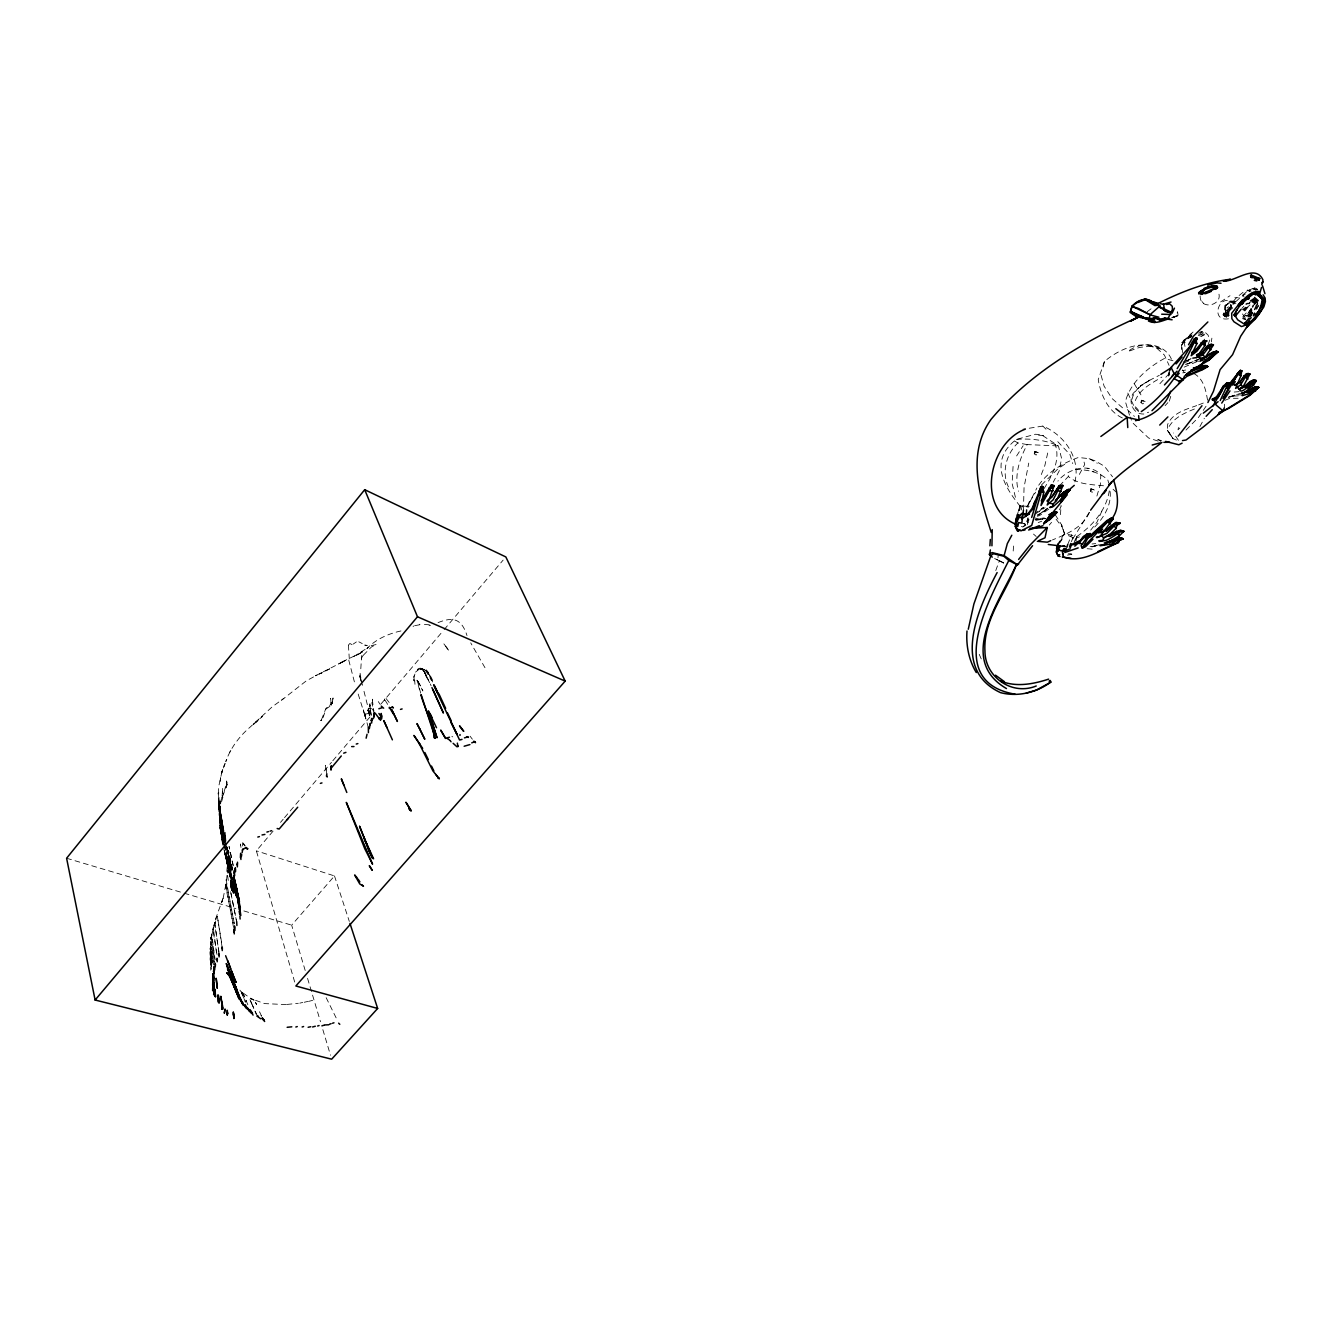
<?xml version="1.0" encoding="UTF-8"?>
<svg xmlns="http://www.w3.org/2000/svg" width="1332" height="1332" viewBox="0 0 1332 1332"><rect width="100%" height="100%" fill="white"/><g stroke="black" fill="none" stroke-linecap="round" stroke-linejoin="round"><path stroke-width="0.75" stroke-dasharray="5 3.75" d="M226.656 785.73L227.023 784.065L226.19 788.477L226.756 780.236L226.69 785.847L221.978 798.018L222.627 787.911L222.844 797.435L220.712 804.711L220.613 801.381L219.614 815.6L218.981 801.481L220.03 817.082L218.415 787.811L222.028 771.478L226.773 759.39L225.791 761.588C230.419 748.301 239.161 736.496 249.817 727.389L272.144 706.876L283.882 698.334M220.296 821.644L220.846 826.639L218.198 792.89L220.829 828.754L218.798 806.709L220.529 818.83M226.407 786.38L226.84 781.967L223.926 792.374M1178.104 315.368L1177.571 311.755L1176.606 314.652L1177.788 315.817L1169.696 318.581M226.823 784.814L226.84 782.034M370.812 713.369L369.93 703.562M220.812 825.79L220.862 824.458L220.729 826.972L220.862 822.96M1224.491 407.625L1224.541 404.229M1168.93 375.324L1168.98 372.46M332.417 703.579L332.5 701.148L331.951 704.911L326.024 708.974L322.411 719.447M221.495 819.38L219.63 803.812L223.526 793.722M413.936 679.253L413.886 680.769L414.135 677.655M348.435 645.204L349.3 658.94M1198.983 332.534L1203.296 335.514L1204.411 334.132L1202.53 332.001L1199.949 332.034M1167.365 430.219L1171.727 436.696L1167.365 430.219L1167.681 424.325C1172.759 412.837 1185.88 409.49 1196.685 405.594M1060.488 514.685L1061.055 505.544M372.61 699.433L372.527 700.898L372.677 699.2M363.07 655.477L361.488 658.075L360.639 671.361M1169.213 375.224L1169.446 372.327M361.405 658.957L361.688 655.544M1250.948 316.084L1250.232 313.703L1252.396 311.771M1013.186 551.015L1013.852 542.807M1074.857 481.884C1080.968 458.125 1064.201 434.865 1042.839 426.074L1022.926 429.22M1250.149 316.25L1252.013 314.768L1250.199 313.436L1251.397 309.124M1003.729 562.837L997.768 559.84L998.267 554.661M372.361 699.716L373.826 711.721M332.484 701.564L333.083 697.951L331.335 703.845L329.57 705.477M1027.888 519.463L1027.322 524.358L1029.02 519.563M368.964 708.441L367.632 710.922L368.748 707.808L369.547 717.382L368.365 707.059M1027.521 521.378L1027.938 518.081M1013.069 466.45L1012.104 483.399L1015.567 497.902M1211.354 341.825L1211.887 338.161M1168.53 376.124L1169.596 368.897M222.527 843.939L219.797 825.174L223.426 847.102M211.372 966.682L210.889 958.324L210.722 970.179M1226.189 315.318L1228.737 316.417L1225.507 312.903L1225.407 306.027L1230.552 302.131L1235.563 301.665L1232.966 301.715L1234.564 302.814L1230.252 302.564M1016.849 516.283L1020.046 505.81L1028.52 507.142M360.106 673.293L361.521 682.2L359.424 674.525L362.171 684.482M371.162 715.384L369.763 704.711L370.429 711.271M348.751 660.089L354.828 683.566M1029.27 506.293L1020.012 506.01C1002.879 485.198 989.343 459.856 1016.399 439.393L1035.347 434.249L1041.274 434.682L1058.407 445.92L1061.571 458.341L1059.173 470.962L1053.246 482.201M1140.958 402.63L1141.391 400.249L1145.137 401.515L1142.789 403.979L1140.958 402.63L1143.306 400.166M1227.904 303.446L1225.69 305.977L1225.507 312.903M1229.186 315.051L1225.706 312.154L1225.49 305.777L1230.552 301.631L1236.263 301.199L1230.185 301.032L1224.841 305.511L1224.008 313.603L1225.54 315.934M1225.04 316.816L1223.076 314.768L1223.975 312.97L1226.439 310.339L1228.82 312.287L1225.04 316.816L1224.491 313.703L1228.087 311.355L1230.135 307.858L1232.616 307.309L1233.565 304.911M1250.182 314.119L1249.965 315.767L1248.733 315.418C1245.503 317.416 1252.929 311.438 1250.681 316.383M1090.392 491.142L1090.858 488.761L1094.355 490.043L1092.173 492.324L1090.392 491.142L1092.573 488.861M1023.442 510.089L1024.058 487.212L1028.754 463.086M1021.278 510.023L1022.277 505.494M1103.179 366.983L1104.411 361.471C1120.229 348.235 1142.873 338.811 1162.586 349.7L1146.636 344.672L1157.142 348.534L1164.401 355.061L1169.08 365.368M1047.701 453.013L1044.821 465.617L1040.076 477.738M1034.265 453.829L1034.814 451.431L1038.394 452.713L1036.163 455.078L1034.265 453.829L1036.496 451.448M1193.056 332.034L1181.634 342.474L1181.717 350.849M1225.74 316.317L1226.456 317.083L1229.02 313.636L1228.387 312.77L1226.556 311.888L1225.14 313.47L1224.091 315.368L1225.623 316.8L1228.387 312.77L1225.74 316.317L1224.091 315.368M1019.579 510.722L1020.762 505.927M1018.847 510.639L1020.046 505.81M1252.813 288.961L1257.425 289.66L1256.359 288.295L1254.677 288.028L1256.675 292.241M1020.012 506.01L1017.348 514.518M1250.232 313.703L1249.183 316.217M1109.273 490.859C1106.243 510.406 1092.59 525.607 1076.872 536.53L1075.507 540.093M1172.976 360.756L1164.501 358.408C1147.601 367.615 1130.385 382.367 1125.39 401.648L1129.503 415.168M1191.94 336.696L1185.014 339.926L1181.85 345.221L1185.014 339.926L1192.007 334.765M1096.902 496.037L1100.349 484.415L1100.848 474.692C1089.093 462.154 1067.215 469.08 1057.908 481.118M1169.313 401.115L1171.028 395.454M242.707 842.657L242.374 846.036M1104.411 361.471L1098.234 379.62C1100.682 394.755 1108.174 411.721 1122.876 418.181M1132 399.267C1134.781 386.23 1148.717 380.902 1159.306 375.324M995.77 570.546L999.3 560.822L993.672 558.225L997.768 559.84M1076.006 541.125L1076.872 536.53L1064.418 533.533L1058.141 543.539M1067.731 544.488L1071.744 534.565M1208.041 344.655L1210.039 339.46L1207.908 334.898L1204.211 331.518L1201.231 331.352M1074.241 542.174L1075.707 538.378L1077.355 537.512M1071.411 541.641L1072.976 537.612L1075.707 538.378L1079.403 536.829M1254.744 287.762L1254.095 289.743M1027.521 505.877L1030.685 498.351M1059.556 509.756L1061.138 506.127M1252.663 313.753L1250.648 312.67L1251.464 310.789M1101.83 511.172L1097.019 522.111L1090.708 530.119M1072.759 538.944L1090.042 511.055M1055.327 514.901L1061.554 524.758L1064.601 533.999L1058.391 544.455M369.563 706.11L370.046 705.128M1027.921 505.744L1036.862 488.028M1016.399 439.393C1030.552 438.278 1045.454 439.91 1058.407 445.92L1027.222 444.588C1019.646 458.558 1014.018 475.441 1018.414 491.275M1251.214 313.703L1250.132 312.271L1251.031 310.473M1199.916 426.59L1204.361 418.265M1135.314 400.616C1139.876 388.911 1151.814 383.266 1161.887 377.056M1029.952 501.481L1035.613 492.191M1241.857 308.425L1243.922 306.144M371.528 708.291L373.876 711.122L371.778 702.613L372.71 702.513M229.72 752.247L230.819 750.332M1250.898 308.491L1248.933 312.271L1242.356 318.431M1251.997 310.306L1250.165 312.953C1253.395 315.368 1249.566 313.603 1251.797 312.237M1044.038 488.644C1052.18 475.541 1060.688 460.04 1055.177 444.289M1182.6 352.547L1181.684 345.121L1185.014 339.494L1192.123 336.163M1253.762 288.894L1254.178 288.045M1252.263 313.137L1249.832 316.616M1016.616 455.944L1023.126 445.754M1224.441 316.367L1229.419 310.339L1230.085 307.659M368.614 708.258L368.764 713.619L368.714 708.191M348.584 644.954L349.85 643.473L352.064 644.638M1089.36 512.57C1082.55 527.705 1066.799 534.015 1052.463 539.926M1251.531 314.335L1252.213 312.72M1224.408 316.167L1227.238 312.221M1079.353 474.408L1084.698 464.502L1083.832 461.238M1206.043 406.243L1198.75 417.099L1184.797 431.302M1059.34 543.456L1063.202 537.728M1249.549 316.566L1250.631 314.951L1249.899 314.036L1246.885 315.651M1251.614 308.758L1245.603 315.801M321.462 719.746L325.957 708.341L329.154 705.91M1169.146 426.456C1174.774 417.116 1185.247 412.803 1194.887 408.807M1236.196 301.315C1241.973 296.07 1247.784 288.628 1255.976 287.978L1256.975 288.461M1027.222 444.588L1017.864 442.94C1005.444 454.761 1000.732 474.725 1010.022 489.81M1248.384 303.813L1249.449 302.447M1251.897 309.041L1246.269 316.167M1181.634 342.474L1183.948 341.558L1191.824 333.083M1247.967 307.109L1242.506 313.986L1245.087 317.632M1247.718 313.736L1251.63 309.074M1169.18 373.593L1157.575 386.23M1038.71 485.214C1048.251 471.461 1062.953 463.12 1078.354 457.492L1089.143 458.641L1095.254 460.905L1104.478 466.283L1112.536 476.806M1246.269 312.92L1240.492 319.114M1248.633 303.729L1249.732 302.414M1042.29 507.925L1039.276 511.538L1043.655 507.459L1035.797 512.57M1230.352 309.923L1228.82 311.755L1227.505 310.806L1231.284 307.709M1049.283 525.041L1051.564 522.344M294.688 982.034L256.36 850.832L275.125 828.704M280.503 822.393L283.183 819.23M284.515 817.648L331.468 762.337M332.8 760.772L371.695 714.934M381.085 703.879L442.79 631.202M444.122 629.62L503.146 560.089M1231.001 309.64L1230.818 304.262L1236.579 297.569L1242.906 292.424L1249.799 289.893M1243.905 310.223L1246.236 307.525M321.295 719.963L320.579 720.579L321.695 720.362M305.195 970.495L291.658 925.157L334.499 875.94L256.36 850.832M1094.721 526.989C1104.261 517.299 1112.603 503.23 1109.739 489.244M1226.988 307.925L1228.62 306.776M1165.084 405.677L1167.898 402.63M1041.474 484.948L1057.908 468.897L1067.731 462.204M1249.399 316L1251.064 314.851M1226.439 310.339L1233.116 304.212M1023.259 526.673L1025.474 524.325L1023.575 523.126M1246.436 308.025L1250.032 304.911M1059.473 485.814L1068.331 476.506L1068.164 471.911M1248.933 303.896L1250.298 302.481M1246.402 315.917L1250.199 313.436M1229.453 310.556L1228.271 311.771L1227.505 310.806M1250.182 316.916L1251.564 315.484L1249.899 314.036M1243.122 309.823L1245.903 307.192M1249.782 314.235L1247.784 316.084L1248.9 316.417L1250.715 314.452L1248.733 313.869M1047.302 508.591L1043.106 512.387L1037.462 515.134L1049.583 507.392M257.226 721.045L255.96 722.077L262.471 716.383L251.931 725.607L254.529 723.393L253.263 724.425M1251.048 313.386L1252.413 312.188M254.612 723.259L256.543 721.628M342.274 661.854L363.203 651.664L360.456 653.313L353.18 656.909L368.165 647.469L367.049 648.434C376.69 638.511 389.926 633.033 403.313 630.469M366.949 648.518L367.982 647.635M1229.419 310.339L1230.968 309.007M1242.506 309.79L1245.57 307.242M1247.851 316.983L1249.449 315.684L1247.967 315.967M281.268 700.432L306.36 680.802L316.733 675.224M363.42 655.144L371.511 646.902L376.473 644.455L370.163 645.887L364.735 645.071L366.183 645.587L358.808 641.808M1242.223 296.187L1245.403 293.939M1220.611 301.931L1230.002 295.704M1147.068 311.805L1151.897 308.175M353.23 644.055L356.36 641.941M1038.227 514.968L1047.651 508.191M1048.883 509.04L1039.776 515.434L1033.665 517.515M1141.407 385.331L1133.216 393.29C1127.771 401.631 1133.049 414.518 1143.755 414.036L1148.65 412.187M1191.091 358.408L1188.011 360.389L1190.658 359.174M1035.38 513.919L1045.071 507.692M326.64 670.479L329.703 668.814L325.374 671.178L326.906 670.346M342.79 661.671L337.362 664.585L345.371 660.555L315.401 675.807M360.939 652.414L362.154 651.681M1248.9 291.425L1250.215 290.642M308.624 1001.364L312.62 1000.399M1025.807 525.241L1022.76 527.006L1019.496 525.341M419.447 668.997L415.184 672.394L418.165 669.047L417.432 670.146C418.098 666.982 425.141 668.081 420.163 668.647M1184.115 367.132L1201.114 359.856M1230.219 396.886L1236.129 394.638L1241.89 395.005M1191.724 335.547L1184.564 338.977L1181.684 345.121M1251.081 314.385L1252.829 313.569M1185.347 342.158L1182.516 342.907M1193.039 361.638L1185.896 364.652L1200.249 358.491M413.07 626.39L413.902 626.007M342.074 661.937L343.373 661.371M1200.848 361.305L1194.754 360.989L1198.35 359.407M315.701 675.674L317.033 675.091M1194.821 360.889L1200.149 358.624M369.48 713.169L363.12 687.812M343.173 661.471L345.371 660.555M1225.04 400.316L1229.786 398.318L1238.127 398.268M1099.2 544.738L1091.84 546.903L1096.303 545.088M1228.304 397.152L1241.94 392.94M1038.227 522.594L1041.724 521.212M1198.65 404.895L1205.593 402.147M1183.066 362.088L1190.192 359.274M1186.462 360.722L1190.142 359.274M1183.898 362.87L1191.241 360.073M1243.172 319.081L1245.387 318.248M369.18 708.358L370.579 708.041M414.768 625.657L421.711 624.392L419.663 624.292M1172.51 317.615L1177.788 315.817L1172.41 317.466M367.982 713.619L365.384 714.102C363.37 722.577 366.067 706.193 365.501 718.181L363.42 709.889L368.315 727.472M1172.61 317.133L1177.888 315.418M1185.247 364.385L1190.891 362.654M369.047 713.336L368.198 713.536M307.875 1001.431L304.229 1002.263M1171.444 317.849L1177.305 316.1M1233.349 396.103L1242.207 395.654M1038.244 519.297L1042.973 519.463L1035.114 519.33L1044.271 517.882M1228.67 397.286L1236.412 395.204M1091.84 546.903L1096.336 545.737M1087.095 468.747L1088.544 468.464M1228.487 318.798C1208.54 322.078 1220.395 289.827 1233.948 304.146M1185.663 370.03L1182.183 370.629L1185.164 370.679M438.062 622.61C452.281 616.899 461.338 617.848 466.999 635.564M1068.214 553.812L1071.244 553.746M432.6 680.402C430.486 675.241 426.407 668.348 420.063 669.147C425.108 667.199 425.174 676.872 427.722 679.02C425.124 676.806 425.191 667.615 420.263 669.03L422.261 669.03L424.692 672.394L422.011 668.697L420.462 668.914L423.077 669.613L431.168 685.83M429.387 624.775L421.128 624.358M286.946 1004.445L298.301 1003.279M1043.605 435.464L1037.478 435.198M299.817 1003.146L302.73 1002.43M1182.716 372.877L1185.48 372.494M1092.007 544.005L1095.72 543.573M1151.314 346.154L1139.459 347.419L1127.871 351.581C1141.707 340.043 1166.882 343.173 1172.376 361.771M1090.092 546.669L1095.903 546.07M1234.181 392.041L1239.659 391.591M1067.415 555.111L1071.877 554.328L1068.547 553.213M1234.781 297.752L1238.227 297.652M286.197 1004.594L264.618 1003.595L250.366 998.434L251.731 999.1L242.174 992.39M419.763 668.181L424.542 669.563M1250.931 313.42L1252.246 313.403M422.011 668.697L420.845 668.681L422.51 668.731M1249.183 291.109L1251.181 291.125M1035.763 520.396L1045.77 518.548L1042.523 518.381M1075.39 469.513C1086.895 469.563 1099.216 471.744 1107.841 479.97L1108.724 483.2M1087.162 548.717L1094.754 549.367M1103.495 485.78C1091.507 484.465 1078.054 484.648 1068.331 476.506M430.502 625.457L429.021 625.324M1092.09 471.545L1093.922 471.728M386.047 698.517L390.309 703.895M1255.643 288.162L1253.978 288.378L1254.911 289.743M1157.541 439.71L1161.587 440.559M1247.385 289.993L1250.115 290.776M1035.347 517.998L1040.409 519.447M66.6 858.241L182.118 892.573M184.116 893.173L235.897 908.574M243.856 910.938L291.658 925.157M1158.107 441.108L1148.567 437.978L1132.433 422.627L1130.235 417.033M1232.35 302.797L1234.264 303.446M1145.137 401.515L1141.391 400.249L1142.789 403.979M1198.217 333.882L1202.48 335.364L1204.694 339.777M1038.394 452.713L1034.814 451.431L1036.163 455.078M1094.355 490.043L1090.858 488.761L1092.173 492.324M1198.234 335.248L1202.03 336.663M1021.927 522.977L1025.474 524.325M1226.522 314.602L1229.12 315.601M451.881 736.529L452.747 736.846M1167.431 430.319L1173.009 438.628L1178.953 441.175L1173.509 432.983M1232.516 302.231L1234.581 303.13M1245.77 319.33L1243.822 318.631L1245.553 319.73M1230.885 307.575L1232.616 308.425M1227.604 312.937L1229.02 313.636M1225.124 316.417L1226.456 317.083M420.346 668.148L423.077 669.613L421.328 668.781L423.41 670.129L427.122 677.189L424.458 671.778L431.118 685.78M1226.556 311.888L1228.287 312.77M1072.976 537.612L1064.601 533.999L1061.554 524.758M999.3 560.822L1004.311 563.519M1227.571 311.538L1229.103 312.387M1089.143 458.641L1097.318 463.27M243.323 844.055L244.922 845.887M1250.631 314.951L1251.564 315.484M1014.734 441.058L1017.864 442.94M1200.149 295.887C1199.749 311.505 1225.257 304.845 1217.864 291.342M1200.565 332.151L1203.179 333.916L1204.444 337.029L1204.411 334.132M1250.165 312.953L1251.464 313.869M425.391 670.129L431.468 680.452M1193.788 373.46C1204.261 379.104 1206.126 391.541 1207.874 402.181M1250.215 314.452L1251.297 315.284M426.789 671.195L428.072 672.244M1158.457 439.41L1160.755 441.375M1138.527 411.588L1132.883 405.594M239.893 990.126L244.355 996.136L241.608 991.974L242.224 992.706M1122.56 407.825L1112.053 398.534L1104.078 386.13L1100.482 373.01M1033.499 534.082L1036.179 536.48M1113.069 489.227L1115.9 491.874M1249.566 313.936L1250.515 314.835M1127.305 409.573L1134.398 416.383M1225.84 311.988L1227.371 313.486M484.981 667.715L470.712 642.857M1042.839 426.074L1046.003 429.204M1057.791 441.675L1069.896 454.462L1072.726 463.569M1223.076 314.768L1224.108 315.784M326.157 997.685L337.163 1019.946M1026.339 520.879L1027.655 522.277M243.273 843.123L245.171 845.953M1201.98 301.531L1203.545 303.33M1256.359 288.295L1257.475 289.66M1228.603 309.207L1229.636 310.539M1056.076 519.18L1062.27 527.305L1064.601 533.999M1138.56 410.489C1137.761 409.041 1132.683 403.23 1132.2 406.826M470.096 736.213L472.377 739.227M373.226 710.139L373.393 710.372M1234.831 302.247L1235.896 303.696M417.732 681.135L420.529 686.047L416.966 680.153L420.413 693.223M385.031 700.149L387.679 704.412M378.271 701.598L380.236 704.445M1171.061 435.714L1173.009 438.628M1182.566 369.846L1184.348 372.66M1134.148 383.533L1140.958 394.871M418.498 682.167L417.965 681.235L422.86 690.958L419.114 683.266M1243.339 295.671L1244.038 296.903M257.409 1015.95L252.58 1005.527L256.127 1014.085M427.755 671.761L431.784 679.886L427.206 671.028L433.333 683.349M1127.821 393.073L1133.582 405.394M241.691 993.089L245.471 1002.147L241.758 993.289M261.638 1016.383L259.607 1011.837L261.139 1015.467M979.236 654.328L982.367 661.438M252.63 1005.66L249.534 998.667L253.763 1008.374M247.852 1004.728L243.506 994.554L246.603 1001.581M1226.722 314.685L1227.038 315.584M334.499 875.94L349.317 921.428M358.191 694.072L365.884 718.714L364.036 712.087M1224.874 309.257L1225.84 312.404M420.696 693.123L417.366 680.852M1257.025 289.111L1257.275 289.943M307.559 978.371L320.496 1021.744M322.844 1029.619L330.502 1055.244M359.707 676.306L362.387 685.331M232.168 869.796L222.81 829.769L225.341 841.058M225.508 842.923L231.968 869.38M231.651 868.364L226.473 846.736L230.536 863.469M226.64 846.736L231.235 865.95M230.22 862.337L231.984 869.796M232.051 868.83L226.24 843.739M231.568 871.161L226.606 846.986M225.608 848.317L231.385 873.426M224.658 853.129L229.687 875.557M225.075 840.875L221.345 824.575L224.559 839.043M231.235 875.357L227.223 848.367L230.786 867.149M223.843 848.983L230.802 879.586M228.155 867.199L230.253 876.523M224.392 842.99L219.097 813.602L224.275 842.573L220.762 825.457L222.76 835.647M224.825 844.938L226.14 850.798M224.575 852.03L230.253 877.638L224.492 851.481M220.879 819.946L220.696 816.366L224.808 839.893M228.588 856.326L231.285 868.447M224.275 842.573L218.465 802.613L218.714 809.323L218.581 801.514L221.612 829.986M224.359 850.632L229.82 876.006M227.306 864.168L229.953 876.023L228.538 869.496M223.759 842.207L219.247 818.764L220.28 806.093L219.514 810.772L219.88 807.642L220.23 814.868L219.913 809.14L223.576 829.653L219.58 806.409L223.826 830.635M224.209 844.205L231.651 878.221M229.853 874.858L224.858 852.13L230.586 878.854M225.807 841.724L223.293 828.554L225.308 840.425M224.009 843.239L221.045 829.719L224.658 846.436M224.442 845.154L227.406 858.674M230.935 893.356L236.68 921.577M228.854 857.308L231.352 868.83L226.79 847.751M226.756 846.769L231.468 868.68M231.984 880.735L227.522 859.123L230.935 874.508M1183.948 341.558L1185.447 348.618M227.972 860.738L231.618 879.386L230.353 872.31M223.826 842.39L219.514 818.214L220.063 829.153L219.913 827.089L223.177 844.155M224.242 844.338L225.474 850.149M233.05 923.226L225.974 888.094L226.14 879.736L234.182 923.825M222.96 844.072L220.446 829.32M230.652 891.707L236.397 920.578M231.102 874.192L228.138 857.525L226.873 870.678L228.571 882.284M371.178 715.034L370.063 709.407M221.512 837.212L222.944 844.388M233.267 865.767L229.071 846.453L233.083 865.151M220.08 811.221L223.743 830.302M232.6 869.513L228.438 850.282L233.083 872.477M1230.818 304.262L1231.484 307.892L1230.818 304.262L1231.134 306.044M326.84 773.942L325.324 765.284L326.556 773.109M230.419 872.627L231.618 879.453M216.933 954.395L213.087 930.219L216.683 916.383L214.702 924.391L219.081 952.63M233.5 927.322L225.824 884.498L222.777 900.199L223.077 898.251L214.735 921.328L218.931 953.296M215.185 959.789L211.588 936.496L213.686 926.09L213.02 929.819L213.203 927.288L216.517 952.913M214.502 963.003L210.972 939.909L211.805 933.932L214.718 958.174M213.653 964.967L210.439 943.689L211.122 937.095L214.069 961.554M211.588 965.184L209.923 952.979L210.623 946.419L212.404 963.119M210.806 953.812L210.156 948.267L212.171 962.403M211.954 961.771L210.006 947.801L210.789 941.591L213.22 963.286M211.388 969.246L210.09 959.04L210.739 952.33L211.805 964.601M240.992 847.435L240.443 843.988L240.959 847.252M230.453 872.776L231.618 880.136M221.079 834.198L220.563 828.587L220.613 831.784M234.282 923.326L226.323 883.549L227.472 869.863L227.572 876.19M222.061 946.836L217.332 916.249L222.178 946.053M219.564 806.443L220.096 811.338M210.339 959.789L210.972 965.55M1027.954 517.832L1028.504 523.926M225.924 840.858L225.158 832.217L225.857 840.592M219.064 812.054L218.548 802.13L220.929 823.126L218.798 806.709M460.006 734.282L459.973 735.714L460.006 734.282M220.163 781.501L220.513 777.705L220.163 781.501M384.465 699.117L384.382 700.549L384.465 699.117M211.089 937.129L210.906 939.526L211.122 937.095M220.463 809.706L220.18 811.638L220.463 809.706M1178.404 427.455L1178.037 429.836L1180.352 427.439L1178.404 427.455M221.994 771.295L221.711 773.159L224.808 763.885L221.994 771.295M219.38 814.751L219.197 815.584L219.78 813.186L219.813 819.113L219.164 808.008L219.43 814.784M414.119 675.857L413.786 677.355L415.118 673.526L414.119 675.857M369.796 705.311L369.513 706.326L369.896 705.227M222.444 796.37L222.078 797.635L222.511 796.22M213.553 925.69L215.135 922.427L213.553 925.69M222.61 899.483L221.711 902.297L222.66 899.599M1246.619 308.192L1244.038 310.672L1246.619 308.192M1149.749 380.203L1140.425 385.997L1149.749 380.203M320.163 673.559L322.211 672.677L320.163 673.559M320.746 673.293L319.447 673.892L320.746 673.293M320.846 673.243L319.58 673.826L320.945 673.209M421.678 668.797L424.209 671.511L421.661 668.714M253.08 999.566L252.148 999.05L254.046 1000.182L253.08 999.566M426.29 670.029L429.154 674.675L426.29 670.029M446.869 647.885L443.606 643.489L449.284 651.182L446.869 647.885M255.428 1002.33L256.66 1004.644L255.428 1002.33M210.839 959.573L210.156 953.662L210.839 959.573M331.102 703.046L330.602 698.434L331.235 705.161L331.102 703.046M414.985 684.315L414.635 680.136L414.985 684.315M225.974 888.094L225.824 884.498L225.974 888.094"/><path stroke-width="1.5" d="M232.068 881.701L232.068 884.781L232.068 881.701L232.268 883.948M232.584 886.613L232.367 882.75M371.661 720.279L371.661 718.481L371.528 720.912L372.111 718.464L371.212 720.762L373.976 717.482L374.225 713.469M374.225 714.934L374.026 713.053L374.292 716.283M1241.69 393.273L1247.401 391.725L1255.177 386.863L1258.707 387.479L1255.493 387.845L1248.983 393.689L1242.207 395.654L1242.923 393.756L1253.562 385.148L1256.359 380.736L1254.394 380.686C1250.582 383.699 1240.458 395.721 1239.543 389.094L1243.106 386.763L1249.882 374.125L1246.669 375.091L1240.591 384.898L1235.58 388.428L1240.891 375.84L1241.774 370.829L1240.308 370.329L1227.188 386.68M240.742 854.195L240.925 859.473M374.159 714.052L373.942 714.934L374.026 713.053M381.418 716.383L381.235 713.436L381.701 718.83M1148.434 321.012C1155.044 324.325 1161.454 321.062 1167.748 319.131L1172.46 309.39L1172.277 306.327L1169.829 303.929L1166.283 304.479M1260.938 295.887L1260.422 297.602M1042.057 489.843L1042.573 486.596L1043.772 492.124L1041.008 505.527L1051.281 487.246L1054.145 485.647L1051.148 485.164L1041.224 500.899M234.066 873.609L234.116 870.695M1039.36 492.007L1040.575 487.229L1043.056 486.729M1248.667 299.101L1248.7 297.635L1247.018 299.084M231.185 883.033L231.951 890.076L230.935 881.168M222.261 950.582L222.361 947.818M235.498 871.794L235.597 869.43M991.94 545.804L992.223 529.603M1213.419 345.038L1205.327 357.109L1201.231 359.124L1200.432 360.889L1207.125 358.791L1214.651 352.614L1217.898 351.981L1216.149 351.282L1211.82 352.697L1206.459 356.909L1200.249 358.491M219.097 956.925L219.231 954.278M1057.092 490.259L1060.022 485.597L1062.969 485.531L1056.592 500.682L1053.046 504.012L1052.713 506.31L1049.583 507.392M1054.128 485.814L1047.185 505.028L1053.179 499.766L1059.456 487.495L1062.969 485.531L1059.39 485.431L1052.38 496.203L1047.302 500.815M217.199 961.804L217.332 959.207M231.885 890.209L231.152 882.55M234.382 928.454L234.532 925.873M233.699 931.934L233.849 929.37M370.246 724.708L370.296 723.259L369.33 728.671M1043.089 486.946L1040.475 488.694L1031.684 517.432M213.903 984.015L213.803 977.155M213.953 978.737L213.836 971.794M214.652 970.046L214.818 967.565M215.301 966.649L215.468 964.168M989.892 545.804L990.325 539.443M239.094 909.39L239.26 906.909M214.002 973.426L213.936 966.699M231.069 881.851L232.001 889.859L231.352 882.833M213.853 989.276L213.803 982.616M1023.442 510.089L1021.794 523.076L1018.664 522.61L1017.798 526.473L1015.417 524.741L1017.348 514.518M1063.219 553.696L1063.086 555.411L1062.387 551.898M1026.106 516.333L1026.639 509.89M231.285 888.128L231.502 885.73M326.84 773.942L326.44 776.223M331.019 770.179L331.268 766L330.769 769.03L331.252 766.483L331.102 768.248L341.292 755.96M1154.028 317.515L1154.111 319.68L1155.61 317.782L1149.782 318.997L1136.179 315.801L1130.435 311.838L1132.034 306.177C1138.211 299.384 1148.883 295.671 1154.961 304.812L1160.105 305.777L1149.949 314.802L1149.35 318.315M1195.353 341.675L1197.152 338.311L1194.937 340.426C1182.866 367.898 1166.699 394.056 1141.291 411.605M1042.09 486.197L1039.343 495.005M1015.417 524.741L1016.199 518.098M235.314 868.83L235.448 867.715L234.765 869.962M1017.332 522.027L1018.664 514.502M1155.66 318.398L1159.906 320.163L1160.155 319.247L1157.841 318.781M1063.236 556.976C1082.849 563.869 1100.931 549.533 1118.547 542.64L1119.646 540.226L1123.092 538.794L1119.296 537.912L1104.178 543.04M1209.589 347.186L1213.419 344.822L1209.922 345.771L1202.779 354.995L1196.319 357.625L1204.911 345.637L1205.477 341.691L1206.709 341.042L1203.662 340.459L1196.752 348.618L1191.591 352.564M242.79 849.067L242.108 852.746M1212.636 406.426L1223.825 387.462L1227.222 383.333L1228.953 383.116L1226.173 383.383M1105.061 536.846L1116.582 531.368L1120.695 530.219L1123.925 531.252L1119.28 535.88L1103.878 544.988L1100.082 545.038M1178.487 383.483L1186.895 376.34L1201.581 370.146C1216.382 363.053 1198.617 365.601 1193.838 368.381M1206.626 340.909L1204.145 340.676L1201.964 343.14L1201.031 342.757L1204.911 345.637L1203.795 343.44L1206.576 340.892L1203.495 341.059L1202.163 342.724M1096.286 537.079L1099.949 536.563L1113.252 518.864L1111.354 518.231L1108.074 520.596M1120.012 523.426L1116.982 525.224L1116.016 528.504L1108.59 535.63L1103.595 538.111C1100.848 546.137 1117.831 533.083 1121.76 531.168L1123.958 531.368L1122.393 531.468M1067.898 490.592L1069.912 490.126L1066.482 491.891L1059.24 501.215L1053.279 506.526L1050.299 507.559M1097.968 551.515L1117.881 542.49C1117.298 538.977 1126.489 539.86 1121.361 537.845L1115.866 539.06L1114.967 540.892L1109.24 542.823M371.628 723.076L371.844 718.847M968.281 629.237L973.892 603.995L990.842 555.81L989.243 554.162L992.173 552.58L1004.112 555.627L1017.515 564.885L1032.583 545.704M992.29 557.126L989.509 554.911L990.375 549.916M237.362 866.882L237.496 862.204M1262.57 282.884L1262.869 281.235L1261.804 284.832M241.392 856.443L241.741 854.578M368.415 732.633L368.348 727.072M1256.675 292.241L1258.324 295.97L1257.824 293.789M1168.797 312.138L1160.139 307.625L1157.724 303.912L1145.204 298.901M1029.869 528.354L1047.252 527.522L1045.004 537.795L1038.86 540.592M221.678 948.6L222.061 946.836M1160.139 307.625L1157.924 303.263L1154.061 302.131M374.026 714.501L374.209 713.669L373.809 714.701M1261.504 287.412L1259.589 294.106L1264.351 299.234C1264.251 310.156 1255.293 321.462 1244.837 324.425L1237.794 319.896L1235.863 317.016L1235.796 311.721C1240.924 303.796 1248.067 292.857 1258.49 292.79L1259.589 294.106M1177.205 368.614L1194.404 339.827L1197.068 338.311L1195.02 339.061L1191.924 346.037M218.498 954.961L218.931 953.296M1033.216 507.475L1034.814 501.381M216.6 959.839L217.033 958.224M1059.972 545.82L1057.258 548.051L1056.193 551.914L1058.157 555.993L1060.072 556.51M1059.822 545.62L1058.207 551.315L1056.576 548.451L1058.141 543.539M1051.897 488.145L1052.513 486.013L1054.145 485.647L1051.148 485.164M366.134 738.194L367.049 734.248M1206.492 341.109L1203.795 341.891L1196.919 351.232L1191.141 355.711L1196.869 343.639L1196.186 340.792L1197.252 338.594M1154.278 317.965L1149.849 319.68L1136.096 316.5L1130.185 312.471L1132.034 306.177M1076.389 543.389L1079.836 542.007L1084.248 536.23M1217.764 398.018L1222.143 390.259M214.052 968.098L214.519 966.582M214.702 964.701L215.168 963.186M1070.528 547.385L1071.428 544.455M1218.114 414.352L1249.466 395.105L1258.707 387.479L1249.782 395.471L1228.504 408.491L1218.797 412.654M1066.832 547.335L1067.731 544.488M1227.255 385.364L1220.229 400.532M213.403 971.494L213.869 969.996M1016.616 525.84L1015.983 522.36L1017.681 519.413M212.72 980.169L212.787 973.809M1123.808 531.451L1120.911 530.802L1118.264 532.101M1004.112 555.627L1007.325 543.589L1011.821 535.231M212.754 974.874L213.237 973.426M1049.516 489.56L1051.781 485.114M212.67 985.447L212.804 979.303M1256.625 308.874L1257.142 307.376M1056.642 549.383L1058.391 544.455M1069.496 547.036L1070.778 543.439M1254.544 319.047L1262.952 303.08L1262.902 300.216L1260.988 297.486L1257.042 294.122L1252.58 294.272L1240.258 304.945M1261.454 307.209L1263.019 299.983L1257.291 293.423L1252.646 294.205L1249.05 296.736M240.409 857.608L240.626 853.279M212.621 990.708L212.837 984.847M1241.091 309.34L1235.264 316.2L1233.932 314.735L1237.278 309.557M1255.227 279.387L1259.19 279.97L1259.739 278.538L1251.214 275.058L1251.264 277.605M1020.379 530.319L1017.415 530.785C1014.834 527.139 1014.301 521.295 1017.798 518.065L1021.661 513.419L1029.236 514.219M1151.997 410.706L1182.999 379.687L1184.564 375.957M1021.045 530.835L1031.701 525.474L1040.825 493.822L1041.108 489.294L1042.889 486.963M1170.545 391.242C1165.7 406.909 1150.915 417.182 1135.497 420.696M1254.644 309.49L1255.959 306.86M1241.774 370.995L1239.293 371.395L1235.846 377.639M990.808 555.444L993.605 553.746L1003.828 556.243L1008.807 560.489C989.46 598.751 942.923 681.801 1015.2 694.222M1066.915 493.906L1067.565 492.407M242.224 850.032L245.138 848.001L247.935 848.717M1059.689 488.411L1060.622 486.297L1063.019 485.614M1224.308 407.808L1222.876 410.972L1203.146 427.106L1186.046 440.01L1182.5 440.592M1220.778 390.975L1223.076 386.247L1227.138 382.784L1228.67 382.867M1166.149 311.288L1172.327 312.72L1174.458 308.142M1196.169 338.112L1194.155 339.077L1189.326 347.153L1171.044 367.432L1174.091 373.476L1182.999 379.687L1179.253 381.385L1174.141 378.654L1179.22 373.243M997.119 572.577C978.371 607.842 950.382 669.48 1000.582 692.657C1017.715 697.119 1036.413 692.64 1050.548 682.25C1051.181 681.884 1050.349 680.852 1050.099 680.386M1207.891 402.53L1213.419 391.375L1220.095 369.63L1232.6 354.645L1240.708 336.197L1246.352 327.722L1255.26 319.047L1263.885 306.843L1265.4 301.598L1265.134 298.052L1263.119 294.805M1256.143 305.861L1257.441 304.212L1257.075 301.648L1253.762 298.834L1250.382 300.999M1252.563 306.976L1253.462 305.211M1079.836 542.007L1080.452 540.825M1227.721 384.332L1228.903 382.95M1254.694 303.996L1254.711 301.881L1252.413 300.949M1223.675 385.914L1215.633 398.168L1212.486 399.95L1212.087 399.2L1217.348 396.653M1201.964 343.14L1197.851 349.034L1192.756 353.047M1048.534 491.375L1042.656 500.715M1254.544 303.796L1254.394 302.63M1246.502 376.457L1247.485 374.708L1249.882 374.125M1188.527 344.755L1193.355 336.263L1207.874 321.978M1087.861 536.113L1081.068 545.704L1082.283 548.201L1085.613 546.653L1093.006 539.194M1244.038 377.755L1248.5 373.476M1079.869 541.242L1082.983 536.879L1086.862 534.082L1090.259 533.583L1082.283 548.201L1109.723 519.73L1113.202 518.548L1109.389 521.395M1227.238 388.395L1237.844 373.526M1169.563 370.879L1171.044 367.432M1258.657 295.904L1258.191 293.723M1066.549 493.389L1069.912 490.126L1068.647 490.859M1257.891 306.61L1258.44 305.744M1229.969 390.892L1221.744 403.096M1217.198 288.112L1217.698 287.329L1215.134 289.377L1217.198 288.112L1214.268 286.13L1217.298 286.413L1216.765 287.179M1111.354 518.231L1113.236 518.564L1111.654 517.898L1106.892 520.562L1090.309 535.581L1085.48 538.461M1110.472 520.412C1120.678 509.357 1117.814 493.19 1113.585 480.086M1228.953 383.116L1227.921 389.16L1223.109 398.584L1239.026 372.211L1241.607 370.862L1239.376 374.575L1240.891 375.84L1237.078 373.826L1240.575 370.413M1021.527 518.781L1026.073 516.183L1032.017 508.474L1041.674 486.263M1090.608 510.156L1111.737 481.918L1108.69 485.081C1124.558 468.564 1144.171 456.893 1161.92 442.374M1253.762 314.169L1254.494 313.07M1208.107 359.523L1217.931 351.931L1208.557 360.473L1190.958 370.546M1178.204 436.13L1201.964 405.76M1176.988 371.178L1164.468 384.915M1225.224 385.731L1228.82 382.817M1119.929 523.293L1116.133 523.976L1106.942 533.3L1096.835 537.712M1234.747 385.115L1239.842 382.118L1246.469 373.693L1249.766 373.793M1249.649 319.846L1246.702 323.693L1244.371 323.709L1249.166 318.015M1176.089 363.936L1182.133 357.059M1232.766 385.214L1235.28 381.618M1111.87 518.015L1091.158 536.063L1085.98 539.01M1171.894 376.506L1174.091 373.476M1061.104 502.181L1068.947 490.775M1103.878 493.223L1106.01 490.376L1102.363 494.338M1228.237 386.979L1235.08 379.104M1206.909 348.335L1210.255 344.822L1213.402 344.738L1209.606 344.522L1202.247 352.397L1196.452 354.995L1201.947 352.63L1206.975 346.353L1211.67 344.072M1060.905 500.849L1066.116 494.438L1066.882 495.188L1043.622 523.809C1047.452 521.112 1067.115 505.76 1049.05 514.801M1123.026 538.944L1119.529 538.994L1111.437 544.039L1100.115 545.754M1018.614 559.44L1030.102 545.038L1047.252 527.522M1247.951 299.184L1248.717 298.202M1241.574 370.779L1240.042 370.646M377.655 1008.457L295.854 985.996L565.184 681.118L505.827 556.926L364.702 489.693L66.6 858.241L95.121 1000.032L331.668 1059.19L377.655 1008.457L349.966 923.409M1051.781 512.837L1043.622 523.809L1053.429 513.869L1056.892 512.187M1250.265 318.698L1251.181 317.582M1246.436 327.522L1248.783 324.708M95.121 1000.032L417.482 616.766L364.702 489.693M1023.975 514.768L1027.089 515.218L1033.449 508.508M262.021 834.964L264.901 834.415M279.087 829.103L297.719 807.225M378.854 708.757L382.301 707.658M287.063 819.729L288.361 818.198M320.363 783.383L321.961 782.916M389.227 708.191L392.457 707.292M464.452 737.878L467.565 736.996M1061.621 496.536L1063.685 494.172M464.152 746.236L469.913 744.588M287.146 1027.305L291.791 1026.822M308.125 1027.288L310.739 1026.722M312.57 1026.989L315.318 1026.239M321.878 1025.873L324.026 1025.19M324.775 1024.957L328.821 1024.774M1252.946 383.1L1256.359 380.736M1112.769 524.475L1105.793 530.769M1239.193 306.243L1245.17 299.717M1206.126 416.317L1212.253 409.64M1242.323 299.9L1231.684 313.27L1231.867 318.714L1233.915 321.728L1241.407 326.556C1252.913 323.726 1260.904 310.839 1262.137 299.567L1260.105 296.736M1088.161 535.164L1090.342 533.699M1258.69 387.362L1255.826 387.995L1253.828 390.193L1255.56 391.158L1252.779 388.078L1247.634 391.808L1241.94 392.94M1238.261 304.861C1244.071 299.4 1250.332 290.659 1259.256 291.525M1240.775 304.662L1243.339 302.597L1240.542 304.612M1159.722 425.058L1167.914 416.899M1098.767 533.1L1102.729 529.17M1090.342 536.63L1107.009 521.212L1110.372 523.959L1108.873 522.311M1211.67 287.096L1205.06 289.194L1201.431 293.107L1208.257 292.091L1213.935 289.161L1214.934 288.012L1213.685 287.262M1051.647 515.834L1057.009 512.304L1049.999 519.53L1044.871 522.227L1047.252 521.378M1038.827 490.942L1040.558 490.293M1247.734 388.095L1251.314 384.898M1208.34 360.406L1213.202 356.144M1068.114 490.725L1074.258 485.348M1106.359 531.218L1116.366 522.86L1120.046 523.126L1116.732 523.676M1256.625 279.504L1256.809 278.205L1254.111 278.305M1047.102 501.148L1051.997 496.886L1059.123 485.847L1062.803 485.564M1227.888 383.899L1228.803 383.1M1248.8 297.985L1247.035 299.4M1241.274 303.912L1243.572 302.014M1191.824 353.43L1196.386 349.633M1241.757 304.112L1242.789 303.263M1208.224 287.096L1199.882 292.041L1199.616 293.456L1202.013 294.422L1200.715 293.373M1245.52 387.079L1250.065 383.433M1042.989 525.74L1028.587 529.953M1100.865 436.48L1127.155 417.349L1139.01 420.08L1138.627 415.634M1253.295 315.851L1259.056 311.405M1244.637 323.46L1245.77 322.594M1074.807 546.17L1086.829 535.131L1090.359 533.849M1251.913 381.968L1253.862 380.469L1256.292 380.852M1203.862 362.537L1185.497 375.258L1188.91 372.177L1204.078 366.7L1207.824 366.65M1117.132 531.701L1109.156 535.98M1114.035 524.042L1115.916 522.644L1119.962 523.093L1116 522.377L1105.71 530.336L1100.565 532.75M1055.577 500.432L1063.669 492.241L1068.364 489.393L1069.779 489.96L1067.964 489.743L1063.519 492.624L1055.294 500.932M1064.185 551.182L1070.279 548.784M1200.548 292.374L1202.646 290.925M1258.64 387.212L1255.177 386.863L1252.513 388.378L1252.929 389.177M1194.155 339.077L1195.803 337.978M1171.677 367.432L1160.838 374.375M1084.265 537.012L1090.259 533.583L1086.579 534.315M1262.103 282.917L1262.869 281.235M1218.097 401.698L1203.296 413.153M1050.798 682.15L1036.546 690.059L1026.223 693.09M1202.097 290.259L1199.216 292.158L1208.124 286.713L1217.298 286.413L1212.17 286.03L1204.078 288.328M1260.288 297.153L1258.857 293.873M1064.817 552.514L1078.171 547.902M1025.29 429.17C988.91 442.54 976.04 507.509 1015.683 524.209M1239.06 389.427L1244.721 386.813L1253.262 380.236L1256.259 380.519L1253.445 379.97L1250.232 381.501L1244.804 386.097L1238.71 389.111M1088.86 534.648L1090.242 533.832M1234.847 385.314L1239.676 382.567L1244.021 375.974L1247.984 373.41M1158.324 303.33C1181.068 291.958 1205.31 282.301 1230.552 279.254L1223.359 281.268C1235.597 281.685 1255.31 263.42 1263.002 279.936M1138.777 316.5L1130.468 321.195L1141.008 315.934M1250.648 276.906L1251.214 275.058M271.695 830.668L270.096 831.135M400.499 709.39L402.114 708.924M1080.302 540.459L1070.512 545.004L1074.874 544.405M1039.31 525.674L1032.283 528.404M1247.734 392.49L1250.698 390.875M1117.115 539.61L1121.511 537.862M1027.089 515.218L1029.553 513.886M1049.966 515.317L1055.46 512.087M1211.271 291.375L1205.676 293.656L1201.964 293.39M1019.629 517.865L1021.378 516.933M1159.906 320.163L1164.634 318.748L1172.127 319.797M462.021 739.377L460.472 739.826M1202.913 362.154L1206.376 360.406M1182.117 443.173L1178.82 444.771L1165.65 441.408M1138.927 316.833C1083.898 341.375 1030.002 372.744 990.958 419.497C966.349 454.229 979.619 496.02 991.274 532.467M1246.169 304.112L1247.485 303.48M268.481 831.601L266.883 832.067M1198.883 355.178L1203.129 353.147L1202.247 352.397M1109.24 536.496L1115.7 533.433L1117.015 532.5L1116.582 531.368M449.467 737.229L446.47 738.028L449.75 740.126M1187.278 375.174L1207.758 366.616L1201.514 368.315L1201.581 370.146M1118.331 531.501L1120.528 530.502M297.269 1026.572L295.821 1027.022M357.858 743.589L356.243 744.055M303.596 1026.522L302.131 1026.989M1050.748 540.675L1047.318 542.191L1037.328 541.292M471.728 742.873L474.375 741.807L475.541 742.673L473.876 741.125M1160.538 303.813L1163.485 304.195L1171.044 302.031M1179.403 381.085L1183.199 379.437M1041.374 486.613L1042.989 486.68M343.673 753.163L345.937 752.38M1066.383 548.767L1061.138 550.882L1056.576 548.451M1145.487 298.834L1137.611 301.931L1131.95 306.427L1138.227 308.375L1149.949 314.802M1137.678 302.58L1145.27 299.667L1153.912 302.83M1199.932 367.416L1190.808 370.346M1215.999 398.668L1212.486 399.95L1214.434 400.965L1216.133 405.011L1222.976 410.839L1220.262 411.838M1074.824 543.473L1078.72 542.057M1245.72 323.043L1244.354 323.543L1245.653 324.409M259.424 836.596L257.809 837.062M329.637 1024.141L331.085 1023.692M333.966 1022.776L332.517 1023.242M1000.615 681.002C1016.1 687.429 1033.232 684.132 1048.617 679.137M1207.708 285.165L1217.032 282.9L1221.044 283.233M319.064 1025.54L317.615 1026.006M1049.266 514.701L1055.227 511.888M1200.149 358.624C1205.244 359.79 1213.735 348.368 1213.668 355.261M1200.865 367.199L1204.211 366.2M1216.449 351.215L1211.737 352.797L1212.386 353.679L1216.699 351.515C1219.696 352.63 1215.45 350.133 1216.815 352.147M1152.197 445.021L1159.972 442.907M1252.097 301.798L1255.244 302.98M1255.26 386.879L1257.458 387.329M1119.463 539.194L1123.092 538.977M1022.809 530.436L1025.007 529.953M1036.246 685.98C1012.004 695.97 984.947 677.106 984.947 651.098C983.133 618.814 1006.309 592.907 1016.666 563.952C1000.648 600.116 955.943 659.24 1006.459 688.561M1062.786 546.203L1064.518 545.837M351.648 746.586L353.979 746.553M1057.858 555.044L1059.689 554.695M1202.53 293.689L1215.433 287.779L1211.637 286.397M1193.372 367.932L1206.093 365.701M1192.823 358.142L1196.319 357.625M1106.642 542.424L1116.549 538.861L1118.314 540.426L1117.881 542.49M1099.316 541.425L1103.062 540.909M1041.108 489.294L1042.623 489.077M1259.789 297.169L1260.871 297.236M1041.757 487.712L1042.756 487.595M1017.515 564.885L1008.807 560.489M1169.696 318.581L1164.584 318.132L1159.989 319.397L1155.61 317.782M1015.717 564.651L1018.547 564.302M1249.299 295.671L1251.164 295.454M1048.883 488.111L1050.049 487.978M1158.673 305.211L1154.877 305.577L1145.27 299.667M1017.415 530.785L1018.381 530.702M1257.158 279.037L1255.31 278.721M1098.833 540.692L1102.846 540.392M1050.016 490.792L1053.246 490.725M1163.852 442.341L1169.696 442.274M1150.099 318.964L1154.378 319.014L1142.889 317.565L1131.084 311.671L1143.738 317.216M1076.073 542.707L1079.32 542.757M1015.583 523.859L1017.132 523.909M1161.704 314.202L1171.028 314.485M1052.097 486.23L1053.162 486.28M1071.094 558.391L1062.287 556.992M1020.362 514.818L1021.328 514.885M1078.404 543.406L1082.616 543.772M1256.809 278.205L1259.739 278.538M1195.553 338.145L1197.068 338.544M1048.301 544.472L1065.55 546.603M1207.724 366.35L1206.193 365.984M1214.085 286.863L1215.783 287.146L1214.268 286.13M1155.11 321.212L1149.05 320.146L1154.378 322.527M1164.867 311.288L1170.828 312.387M1254.294 280.386L1256.809 280.935M1049.2 503.08L1053.046 504.012M453.13 743.306L456.993 746.819M1059.456 487.495L1061.221 487.928M1058.174 490.692L1061.354 491.491M1172.327 312.72L1160.255 307.093M257.476 1016.249L258.341 1016.483L257.409 1015.95M260.639 1018.764L257.059 1016.05M247.003 1008.407L247.902 1008.64L246.17 1006.676M251.648 1013.036L252.531 1013.252L249.95 1009.573M244.672 1006.076L245.571 1006.309L244.589 1005.643M1158.907 317.232L1151.014 315.118L1132.583 306.593M1252.346 292.957L1255.893 294.988M1193.805 341.908L1192.456 341.641L1196.869 343.639L1195.403 342.657M1060.472 546.753L1059.523 546.237M1194.937 340.426L1196.186 340.792M1164.584 318.132L1167.748 319.131M1253.828 292.507L1257.092 294.605M277.173 828.487L278.105 828.804M1147.435 319.497L1136.629 314.469M250.216 1010.955L246.553 1008.008M262.387 1019.213L263.753 1019.729L262.088 1018.081L263.919 1020.279L262.504 1018.081M1020.678 530.502L1017.731 529.403L1015.167 526.39M410.273 810.389L411.172 810.755L405.944 802.247L411.072 810.805L409.024 808.607L409.673 809.706M1039.676 491.941L1043.772 492.124L1042.34 490.759M1258.124 295.304L1256.259 292.374M417.482 616.766L565.184 681.118M381.252 706.093L383.666 708.191M434.948 738.378L433.816 737.362C435.231 730.136 424.042 706.726 420.929 694.805M1015.467 526.839L1018.63 530.752M1259.19 279.97L1250.482 275.458M468.431 737.345L467.116 736.613L468.181 737.462M393.373 707.658L392.091 706.942L393.206 707.825M1050.548 682.25L1049.067 681.052M1066.599 495.154L1063.519 492.624L1068.364 489.393M372.627 858.224L373.593 858.774L363.686 837.079L372.594 858.191L367.682 847.202L372.66 858.041L370.363 853.646L371.728 856.709M463.802 731.251L459.523 725.857L463.37 731.068M1246.469 373.693L1247.485 374.708M1212.703 398.951L1213.952 399.833M995.487 675.191L1004.395 681.668M248.451 1010.488L249.983 1011.488M1239.842 382.118L1240.791 382.817M1240.591 384.898L1243.106 386.763M1236.695 386.963L1239.543 389.094M380.586 720.362L375.058 713.036M1246.669 375.091L1247.967 376.09M1115.833 408.724L1127.155 417.349L1127.771 427.555M1247.918 379.104L1244.021 375.974L1244.787 376.506M1253.162 299.5L1256.276 302.114M1207.841 347.136L1206.975 346.353L1211.004 349.817M1198.367 356.776L1201.231 359.124M1202.779 354.995L1205.327 357.109M1209.922 345.771L1211.221 346.853M1234.081 315.185L1235.264 316.2M362.171 884.981L363.47 886.18L359.74 883.932L354.645 874.974L357.209 877.871M1252.43 384.066L1253.562 385.148L1250.232 381.501L1251.014 382.484M338.628 1023.176L339.793 1024.325M1254.511 297.419L1258.257 300.749M242.857 1002.663L238.844 998.567L229.554 974.558L238.744 997.019L234.282 986.363M233.566 982.383L231.868 980.702L236.114 988.794M242.224 1003.163L243.406 1004.528L241.009 1000.632M263.47 1020.112L264.668 1021.494M1251.247 276.556L1252.33 277.822M1111.904 519.513L1111.338 518.648M451.048 741.791L450.283 740.825M246.403 847.918L246.037 847.418M1118.181 534.532L1119.28 535.88L1118.564 533.316M253.063 1015.101L250.266 1010.655M250.766 1012.803L247.952 1008.341M246.12 1008.174L243.773 1004.711M379.404 719.18L378.904 718.514M393.406 714.002L389.294 707.292M380.02 717.598L381.052 718.997M428.904 712.204L431.818 717.532L429.687 713.253M1114.468 526.24L1116.016 528.504M1116.133 523.976L1116.982 525.224M1101.78 535.431L1103.595 538.111M435.697 774.342L439.094 778.654L432.933 770.945L418.881 742.873L419.813 744.322L413.952 735.431L422.677 748.418M358.075 879.12L359.906 881.884M1259.323 296.653L1258.39 293.906M378.921 713.486L380.452 715.817M243.207 1005.294L240.842 1000.865M459.557 739.993L433.649 685.048M1255.493 387.845L1256.059 388.877M1057.258 548.051L1056.592 552.33L1058.157 555.993M234.648 987.462L229.47 974.891L230.852 977.755L226.69 972.743L229.903 975.673L231.851 979.936L228.588 973.792L236.696 992.856M233.866 982.517L229.62 975.923L233.683 985.197M424.841 752.513L428.305 759.556M976.289 672.56C968.797 660.089 965.933 645.437 966.999 631.002M431.485 766.067L433.866 770.945M1245.42 323.693L1246.186 325.258M430.419 714.668L431.451 716.749M447.469 712.92L451.115 720.579M230.869 977.721L228.871 974.092L232.451 981.434M434.648 686.213L438.078 693.539L434.065 684.914M1121.76 531.168L1122.193 532.067M445.654 708.374L438.927 693.855M436.513 727.722L428.355 710.772L436.996 737.762L429.12 712.587M245.238 1004.678L247.203 1008.923M234.549 985.197L237.096 990.225L227.622 968.031L231.085 976.606M431.934 687.595L443.406 713.036L432.85 689.493M386.929 727.555L383.816 720.645L392.391 739.843M239.893 997.635L241.958 1002.263L239.577 996.819M225.624 955.727L233.333 975.64M235.281 986.163L233.283 981.717L236.613 989.726M232.034 980.718L229.803 975.407L239.26 998.767L234.532 987.195M234.299 984.398L238.128 993.805M343.922 785.247L341.342 778.837L346.803 792.457M233.799 983.699L237.029 991.291L226.989 965.9L231.868 978.221M236.863 990.059L238.794 995.004M236.014 988.061L240.426 999.566M237.579 992.39L238.944 996.036M227.755 960.755L230.652 968.597M421.262 695.021L435.248 738.061M1262.553 285.847L1264.95 293.689M1257.291 292.274L1257.941 294.738M233.566 875.557L236.813 889.027M233.883 877.255L239.327 901.131L239.144 906.592L239.327 901.131L233.666 876.639M233.583 876.389L240.359 907.891M234.149 885.697L236.097 895.82L232.284 877.455M238.212 899.599L235.198 886.662L237.346 896.453M235.165 892.557L234.299 888.744L235.081 892.323M231.102 880.252L233.616 893.089L231.552 882.533M233.55 878.67L240.093 909.823L237.779 898.401M1163.485 304.195L1164.534 309.557M233.982 880.519L239.777 908.757L233.616 878.654M235.464 884.165L238.728 898.983L238.561 904.528L238.728 898.983M235.081 882.85L238.195 897.119L237.962 902.48L238.195 897.119L235.514 884.415M235.331 886.596L237.179 895.437M231.701 884.864L232.034 889.16L231.002 881.401L232.001 889.859M1163.419 308.275L1163.835 310.323M231.085 881.967L232.367 888.71L231.002 880.685M1198.617 292.724L1198.883 294.039M231.185 881.801L232.983 890.908L231.252 881.518M231.252 882.933L232.034 889.56L231.835 885.713M238.977 903.329L240.842 915.5M239.144 911.138L239.777 914.634M457.342 743.123L457.942 746.669L457.842 745.82M237.912 898.983L238.595 902.946M213.003 977.588L213.536 980.935M213.62 983.565L214.785 996.136L214.152 987.195L214.619 990.808M1260.555 296.104L1260.705 297.536M1119.529 538.994L1119.646 540.226M239.893 916.1L240.143 919.03M381.651 717.215L381.568 715.55M233.716 875.39L233.966 879.37M327.123 776.19L327.173 777.056M234.415 871.761L234.665 875.723M236.68 921.577L236.913 925.49M234.815 926.889L234.965 930.452M234.149 930.369L234.282 933.932M222.66 1007.841L222.66 1009.373L222.061 1002.247L222.66 1007.841M225.041 1009.256L224.342 1013.019L225.041 1009.256M218.498 1000.465L218.348 1002.247L217.915 994.887L218.498 1000.465M233.916 1018.464L233.533 1013.802L233.916 1018.464M331.252 766.316L331.168 768.098L331.252 766.316M214.435 991.807L214.186 994.221L214.435 991.807M222.044 1005.693L221.728 1009.223L222.044 1005.693M331.252 766.566L331.069 768.331L331.252 766.566M214.319 993.173L213.653 994.688L214.252 990.359L214.319 993.173M227.572 1012.953L227.256 1014.984L227.572 1012.953M1063.752 549.1L1063.252 551.581L1065.45 549.284L1063.752 549.1M232.251 883.782L231.785 885.197L232.251 883.782M237.396 863.919L236.763 864.751L237.429 863.985M474.775 741.957L473.776 742.024L474.825 741.974M445.571 738.411L440.676 730.086L445.637 738.444M439.31 778.554L438.245 778.055L439.31 778.554M247.302 848.8L246.47 848.134L247.302 848.8M372.094 870.096L369.397 865.817L372.094 870.096M372.494 864.018L364.785 848.784L346.303 802.397L372.494 864.018M228.272 970.229L227.489 968.83L237.595 993.206L228.272 970.229M419.813 729.02L416.966 723.609L424.808 739.26L419.813 729.02M457.109 734.498L451.065 722.26L457.109 734.498M393.44 713.153L391.708 709.69L397.419 721.478L393.44 713.153M238.178 995.121L228.921 972.427L238.178 995.121M235.997 982.267L231.368 970.995L235.997 982.267M235.897 987.478L226.34 963.685L235.897 987.478M370.179 853.246L359.607 826.34L370.179 853.246M221.378 1000.032L220.829 996.286L221.828 1003.246L221.378 1000.032M217.266 988.128L216.2 978.437L217.266 988.128M215.235 992.773L214.768 989.21L215.518 997.002L215.251 992.673M218.781 998.883L218.348 995.454L219.081 1003.163L218.831 998.883M233.866 1017.515L233.316 1012.203L233.866 1017.515M227.389 1012.42L227.256 1010.255L227.406 1014.052L227.389 1012.42"/></g></svg>
